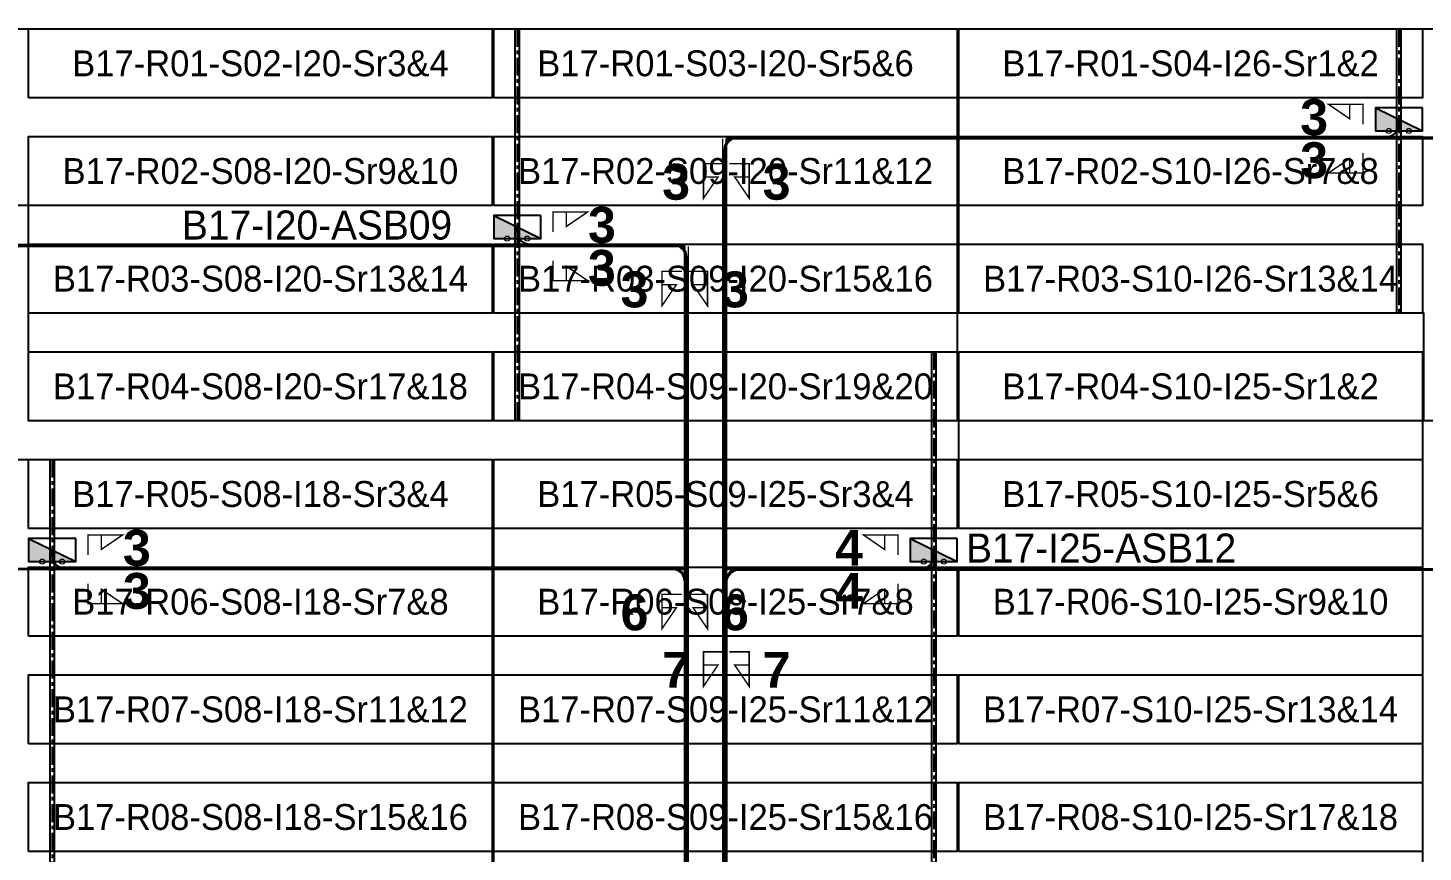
# Model space of a CAD drawing. Header units: metres. Extents: x 530603 to 531186, y 2673784 to 2674007.
# Drawn here: x 530829.5 to 530926.7, y 2673949.2 to 2674006.7 of the extents above; entities that cross this region are included whole.
import ezdxf
from ezdxf.enums import TextEntityAlignment as Align

# ---------------------------------------------------------------- set-up
doc = ezdxf.new("R2010")
doc.units = ezdxf.units.M
doc.linetypes.add('CENTER', pattern=[2, 1.25, -0.25, 0.25, -0.25])
doc.layers.add('Boundary-12.5 MW Block', color=6, linetype='Continuous', lineweight=9)
doc.layers.add('PILE', color=1, linetype='Continuous', lineweight=15)
for name, color, linetype in [('DC Trench BL-17', 40, 'Continuous'), ('E-Inverter Grouping', 2, 'Continuous'), ('Inverter Block-17', 7, 'Continuous'), ('LT Cable(AG) INV to LT Panel BL-17', 2, 'Continuous'), ('Messenger Wire-Block-17 (Master Path)', 30, 'Continuous'), ('Messenger Wire-Block-17 (MW Path)', 191, 'Continuous'), ('MMS Table Block-17', 8, 'Continuous'), ('Plan Line - DC BL-17', 40, 'Continuous'), ('Section Marking BL-17', 2, 'Continuous')]:
    doc.layers.add(name, color=color, linetype=linetype)
doc.styles.add('BoldTextStyle', font='arialbd.ttf')
doc.styles.get("Standard").update_dxf_attribs({"font": 'Adani Regular.ttf'})

# ---------------------------------------------------------------- blocks, each defined once
blk = doc.blocks.new('MMS Table (32.292 x 4.788)')
at = {"color": 0}
blk.add_lwpolyline([(0, -0.002), (0, 4.786), (32.292, 4.786), (32.292, -0.002)], close=True, dxfattribs=at)
at = {"color": 7}
blk.add_attdef('ID1', text='', height=1.8, dxfattribs=at).set_placement((16.146, 2.392), align=Align.MIDDLE_CENTER)
blk = doc.blocks.new('Inverter Block')
h = blk.add_hatch(color=0)
h.dxf.hatch_style = 1
h.paths.add_polyline_path([(-1.456, 2.269), (-1.456, 0.846), (1.456, 0.846)])
at = {"color": 0}
blk.add_lwpolyline([(1.456, 2.269), (-1.456, 2.269), (-1.456, 0.846), (1.456, 0.846)], close=True, dxfattribs=at)
blk.add_lwpolyline([(-1.456, 2.269), (1.456, 0.846)], dxfattribs=at)
at = {"layer": 'PILE'}
for centre in [(-0.613, 0.846), (0.613, 0.846)]:
    blk.add_circle(centre, 0.156, dxfattribs=at)
at = {"color": 7}
blk.add_attdef('ID', (-1.456, 3.006), '', height=1.8, dxfattribs=at)

msp = doc.modelspace()

# ---------------------------------------------------------------- linework, layer by layer
at = {"layer": 'Boundary-12.5 MW Block', "const_width": 0.05}
msp.add_lwpolyline([(530602.783, 2673999.077), (530797.135, 2673999.077), (530797.135, 2674006.577), (531185.739, 2674006.577), (531185.739, 2673791.789), (530797.035, 2673791.789), (530797.035, 2673784.289), (530602.783, 2673784.289)], close=True, dxfattribs=at)
at = {"layer": 'DC Trench BL-17', "color": 40, "const_width": 0.15}
for points in [[(530863.707, 2674006.577), (530863.407, 2674006.577), (530863.407, 2673979.289), (530863.707, 2673979.289)], [(530925.114, 2674006.577), (530924.814, 2674006.577), (530924.814, 2673986.789), (530925.114, 2673986.789)], [(530892.722, 2673984.077), (530892.422, 2673984.077), (530892.422, 2673941.791), (530892.722, 2673941.791)], [(530831.315, 2673976.577), (530831.015, 2673976.577), (530831.015, 2673904.289), (530831.315, 2673904.289)]]:
    msp.add_lwpolyline(points, close=True, dxfattribs=at)
at = {"layer": 'E-Inverter Grouping', "color": 3}
for points in [[(530894.211, 2673979.289), (530829.527, 2673979.289), (530829.527, 2673994.289), (530797.135, 2673994.289), (530797.135, 2674006.577), (530894.211, 2674006.577)], [(530861.819, 2673941.789), (530797.135, 2673941.789), (530797.135, 2673976.577), (530861.819, 2673976.577)]]:
    msp.add_lwpolyline(points, close=True, dxfattribs=at)
at = {"layer": 'E-Inverter Grouping'}
for points in [[(530991.387, 2673979.289), (530926.703, 2673979.289), (530926.703, 2673986.789), (530894.311, 2673986.789), (530894.311, 2674006.577), (530991.387, 2674006.577)], [(530926.603, 2673941.789), (530861.919, 2673941.789), (530861.919, 2673976.577), (530894.311, 2673976.577), (530894.311, 2673984.077), (530926.603, 2673984.077)]]:
    msp.add_lwpolyline(points, close=True, dxfattribs=at)
at = {"layer": 'LT Cable(AG) INV to LT Panel BL-17', "color": 5}
for points in [[(530885.99, 2673927.212, -0.324929), (530885.368, 2673928.068), (530885.368, 2673931.209, 0.221878), (530885.046, 2673931.899), (530878.423, 2673937.448, -0.221878), (530878.101, 2673938.138), (530878.101, 2673939.969, 0.020354), (530878.098, 2673940.042), (530878.003, 2673941.206, -0.020354), (530878, 2673941.279), (530878, 2673998.162, -0.414214), (530878.9, 2673999.062), (530924.065, 2673999.062, 0.414214), (530924.965, 2673999.962), (530924.965, 2674000.19)], [(530885.99, 2673927.246, -0.316836), (530885.393, 2673928.093), (530885.393, 2673931.22, 0.221878), (530885.071, 2673931.91), (530878.448, 2673937.46, -0.221878), (530878.126, 2673938.15), (530878.126, 2673939.97, 0.020354), (530878.123, 2673940.043), (530878.028, 2673941.207, -0.020354), (530878.025, 2673941.28), (530878.025, 2673998.137, -0.414214), (530878.925, 2673999.037), (531021.241, 2673999.037, 0.414214), (531022.141, 2673999.937), (531022.141, 2674000.19)], [(530885.99, 2673927.28, -0.308695), (530885.418, 2673928.118), (530885.418, 2673931.232, 0.221878), (530885.096, 2673931.922), (530878.473, 2673937.471, -0.221878), (530878.151, 2673938.161), (530878.151, 2673939.971, 0.020354), (530878.148, 2673940.044), (530878.053, 2673941.208, -0.020354), (530878.05, 2673941.281), (530878.05, 2673998.112, -0.414214), (530878.95, 2673999.012), (531118.417, 2673999.012, 0.414214), (531119.317, 2673999.912), (531119.317, 2674000.19)], [(530885.99, 2673927.316, -0.300496), (530885.443, 2673928.143), (530885.443, 2673931.244, 0.221878), (530885.121, 2673931.934), (530878.498, 2673937.483, -0.221878), (530878.176, 2673938.173), (530878.176, 2673939.972, 0.020354), (530878.173, 2673940.045), (530878.078, 2673941.209, -0.020354), (530878.075, 2673941.282), (530878.075, 2673968.087, -0.414214), (530878.975, 2673968.987), (530891.673, 2673968.987, 0.414214), (530892.573, 2673969.887), (530892.573, 2673970.19)], [(530888.059, 2673927.268), (530886.368, 2673927.268, -0.414214), (530885.468, 2673928.168), (530885.468, 2673931.255, 0.221878), (530885.146, 2673931.945), (530878.523, 2673937.495, -0.221878), (530878.201, 2673938.185), (530878.201, 2673939.973, 0.020354), (530878.198, 2673940.046), (530878.103, 2673941.21, -0.020354), (530878.1, 2673941.283), (530878.1, 2673968.062, -0.414214), (530879, 2673968.962), (530956.457, 2673968.962, 0.414214), (530957.357, 2673969.862), (530957.357, 2673970.19)], [(530888.059, 2673927.293), (530886.393, 2673927.293, -0.414214), (530885.493, 2673928.193), (530885.493, 2673931.267, 0.221878), (530885.171, 2673931.957), (530878.548, 2673937.506, -0.221878), (530878.226, 2673938.196), (530878.226, 2673939.974, 0.020354), (530878.223, 2673940.047), (530878.128, 2673941.211, -0.020354), (530878.125, 2673941.284), (530878.125, 2673968.037, -0.414214), (530879.025, 2673968.937), (531021.241, 2673968.937, 0.414214), (531022.141, 2673969.837), (531022.141, 2673970.19)], [(530888.059, 2673927.318), (530886.418, 2673927.318, -0.414214), (530885.518, 2673928.218), (530885.518, 2673931.279, 0.221878), (530885.196, 2673931.969), (530878.573, 2673937.518, -0.221878), (530878.251, 2673938.208), (530878.251, 2673939.975, 0.020354), (530878.248, 2673940.048), (530878.153, 2673941.212, -0.020354), (530878.15, 2673941.285), (530878.15, 2673968.012, -0.414214), (530879.05, 2673968.912), (531118.417, 2673968.912, 0.414214), (531119.317, 2673969.812), (531119.317, 2673970.19)]]:
    msp.add_lwpolyline(points, format="xyb", dxfattribs=at)
at = {"layer": 'LT Cable(AG) INV to LT Panel BL-17'}
for points in [[(530884.968, 2673926.802), (530884.495, 2673926.802, -0.171201), (530883.931, 2673927.001), (530882.692, 2673928, 0.171201), (530882.127, 2673928.199), (530876.153, 2673928.199, -0.414214), (530875.253, 2673929.099), (530875.253, 2673940.038, -0.012655), (530875.254, 2673940.084), (530875.312, 2673941.222, 0.012655), (530875.313, 2673941.268), (530875.313, 2673990.625, 0.414214), (530874.413, 2673991.525), (530670.106, 2673991.525, -0.414214), (530669.206, 2673992.425), (530669.206, 2673992.69)], [(530884.968, 2673926.827), (530884.495, 2673926.827, -0.171201), (530883.931, 2673927.026), (530882.692, 2673928.025, 0.171201), (530882.127, 2673928.224), (530876.178, 2673928.224, -0.414214), (530875.278, 2673929.124), (530875.278, 2673940.037, -0.012655), (530875.279, 2673940.083), (530875.337, 2673941.222, 0.012655), (530875.338, 2673941.267), (530875.338, 2673990.65, 0.414214), (530874.438, 2673991.55), (530767.282, 2673991.55, -0.414214), (530766.382, 2673992.45), (530766.382, 2673992.69)], [(530884.968, 2673926.852), (530884.495, 2673926.852, -0.171201), (530883.931, 2673927.051), (530882.692, 2673928.05, 0.171201), (530882.127, 2673928.249), (530876.203, 2673928.249, -0.414214), (530875.303, 2673929.149), (530875.303, 2673940.037, -0.012655), (530875.304, 2673940.082), (530875.362, 2673941.221, 0.012655), (530875.363, 2673941.267), (530875.363, 2673990.675, 0.414214), (530874.463, 2673991.575), (530864.458, 2673991.575, -0.414214), (530863.558, 2673992.475), (530863.558, 2673992.69)], [(530886.959, 2673926.727), (530884.495, 2673926.727, -0.171201), (530883.931, 2673926.926), (530882.692, 2673927.925, 0.171201), (530882.127, 2673928.124), (530876.078, 2673928.124, -0.414214), (530875.178, 2673929.024), (530875.178, 2673940.04, -0.012655), (530875.179, 2673940.086), (530875.237, 2673941.224, 0.012655), (530875.238, 2673941.27), (530875.238, 2673968.05, 0.414214), (530874.338, 2673968.95), (530670.106, 2673968.95, -0.414214), (530669.206, 2673969.85), (530669.206, 2673970.19)], [(530886.959, 2673926.752), (530884.495, 2673926.752, -0.171201), (530883.931, 2673926.951), (530882.692, 2673927.95, 0.171201), (530882.127, 2673928.149), (530876.103, 2673928.149, -0.414214), (530875.203, 2673929.049), (530875.203, 2673940.039, -0.012655), (530875.204, 2673940.085), (530875.262, 2673941.224, 0.012655), (530875.263, 2673941.269), (530875.263, 2673968.075, 0.414214), (530874.363, 2673968.975), (530767.282, 2673968.975, -0.414214), (530766.382, 2673969.875), (530766.382, 2673970.19)], [(530884.968, 2673926.777), (530884.495, 2673926.777, -0.171201), (530883.931, 2673926.976), (530882.692, 2673927.975, 0.171201), (530882.127, 2673928.174), (530876.128, 2673928.174, -0.414214), (530875.228, 2673929.074), (530875.228, 2673940.039, -0.012655), (530875.229, 2673940.084), (530875.287, 2673941.223, 0.012655), (530875.288, 2673941.269), (530875.288, 2673968.1, 0.414214), (530874.388, 2673969), (530832.066, 2673969, -0.414214), (530831.166, 2673969.9), (530831.166, 2673970.19)]]:
    msp.add_lwpolyline(points, format="xyb", dxfattribs=at)
at = {"layer": 'Messenger Wire-Block-17 (Master Path)'}
for points in [[(530878.125, 2673941.247), (530878.125, 2673998.937)], [(530878.125, 2673998.937), (531120.955, 2673998.937)], [(530667.567, 2673991.437), (530875.225, 2673991.437)], [(530875.225, 2673941.247), (530875.225, 2673991.437)], [(530667.567, 2673968.937), (530875.225, 2673968.937)], [(530878.125, 2673968.937), (531120.955, 2673968.937)]]:
    msp.add_lwpolyline(points, dxfattribs=at)
at = {"layer": 'Messenger Wire-Block-17 (MW Path)', "const_width": 0.1}
for points in [[(530877.875, 2673941.247), (530877.875, 2673998.937)], [(530878.125, 2673998.937), (531120.955, 2673998.937)], [(530667.567, 2673991.437), (530875.225, 2673991.437)], [(530875.475, 2673941.247), (530875.475, 2673991.437)], [(530667.567, 2673968.937), (530875.225, 2673968.937)], [(530878.125, 2673968.937), (531120.955, 2673968.937)]]:
    msp.add_lwpolyline(points, dxfattribs=at)
at = {"layer": 'Plan Line - DC BL-17', "color": 6, "linetype": 'CENTER'}
for points in [[(530863.558, 2674006.577), (530863.558, 2673979.289)], [(530924.965, 2674006.577), (530924.965, 2673986.789)], [(530892.573, 2673984.077), (530892.573, 2673941.791)], [(530831.166, 2673976.577), (530831.166, 2673904.289)]]:
    msp.add_lwpolyline(points, dxfattribs=at)
at = {"layer": 'Section Marking BL-17', "color": 94, "lineweight": 35, "true_color": 0x00a500, "const_width": 0.1}
for points in [[(530922.465, 2673999.937), (530922.465, 2674001.327), (530920.065, 2674001.327), (530921.545, 2674000.317), (530921.545, 2674001.327)], [(530922.465, 2673997.937), (530922.465, 2673996.547), (530920.065, 2673996.547), (530921.545, 2673997.557), (530921.545, 2673996.547)], [(530877.925, 2673997.187), (530876.535, 2673997.187), (530876.535, 2673994.787), (530877.545, 2673996.267), (530876.535, 2673996.267)], [(530878.325, 2673997.187), (530879.715, 2673997.187), (530879.715, 2673994.787), (530878.705, 2673996.267), (530879.715, 2673996.267)], [(530866.058, 2673992.437), (530866.058, 2673993.827), (530868.458, 2673993.827), (530866.978, 2673992.817), (530866.978, 2673993.827)], [(530866.058, 2673990.437), (530866.058, 2673989.047), (530868.458, 2673989.047), (530866.978, 2673990.057), (530866.978, 2673989.047)], [(530875.025, 2673989.687), (530873.635, 2673989.687), (530873.635, 2673987.287), (530874.645, 2673988.767), (530873.635, 2673988.767)], [(530875.425, 2673989.687), (530876.815, 2673989.687), (530876.815, 2673987.287), (530875.805, 2673988.767), (530876.815, 2673988.767)], [(530833.666, 2673969.937), (530833.666, 2673971.327), (530836.066, 2673971.327), (530834.586, 2673970.317), (530834.586, 2673971.327)], [(530890.073, 2673969.937), (530890.073, 2673971.327), (530887.673, 2673971.327), (530889.153, 2673970.317), (530889.153, 2673971.327)], [(530833.666, 2673967.937), (530833.666, 2673966.547), (530836.066, 2673966.547), (530834.586, 2673967.557), (530834.586, 2673966.547)], [(530890.073, 2673967.937), (530890.073, 2673966.547), (530887.673, 2673966.547), (530889.153, 2673967.557), (530889.153, 2673966.547)], [(530875.025, 2673967.187), (530873.635, 2673967.187), (530873.635, 2673964.787), (530874.645, 2673966.267), (530873.635, 2673966.267)], [(530875.425, 2673967.187), (530876.815, 2673967.187), (530876.815, 2673964.787), (530875.805, 2673966.267), (530876.815, 2673966.267)], [(530877.925, 2673963.187), (530876.535, 2673963.187), (530876.535, 2673960.787), (530877.545, 2673962.267), (530876.535, 2673962.267)], [(530878.325, 2673963.187), (530879.715, 2673963.187), (530879.715, 2673960.787), (530878.705, 2673962.267), (530879.715, 2673962.267)]]:
    msp.add_lwpolyline(points, dxfattribs=at)

# ---------------------------------------------------------------- block references
at = {"layer": 'Inverter Block-17'}
ref = msp.add_blockref('Inverter Block', (530924.965, 2673998.525), dxfattribs=dict(at, xscale=1.124999999976148, yscale=1.124999999976148, zscale=1.124999999976148))
ref.add_attrib('ID', 'B17-I26-ASB12', (530927.214, 2673999.403), dxfattribs={"layer": '0', "color": 7, "height": 2.025})
ref = msp.add_blockref('Inverter Block', (530863.558, 2673991.025), dxfattribs=dict(at, xscale=1.124999999976148, yscale=1.124999999976148, zscale=1.124999999976148))
ref.add_attrib('ID', 'B17-I20-ASB09', (530840.207, 2673991.906), dxfattribs={"layer": '0', "color": 7, "height": 2.025})
ref = msp.add_blockref('Inverter Block', (530831.166, 2673968.525), dxfattribs=dict(at, xscale=1.124999999976148, yscale=1.124999999976148, zscale=1.124999999976148))
ref.add_attrib('ID', 'B17-I18-ASB09', (530807.815, 2673969.406), dxfattribs={"layer": '0', "color": 7, "height": 2.025})
ref = msp.add_blockref('Inverter Block', (530892.573, 2673968.525), dxfattribs=dict(at, xscale=1.124999999976148, yscale=1.124999999976148, zscale=1.124999999976148))
ref.add_attrib('ID', 'B17-I25-ASB12', (530894.822, 2673969.403), dxfattribs={"layer": '0', "color": 7, "height": 2.025})
at = {"layer": 'MMS Table Block-17'}
for p, values in [((530829.527, 2674001.791), {'ID1': 'B17-R01-S02-I20-Sr3&4'}), ((530861.919, 2674001.791), {'ID1': 'B17-R01-S03-I20-Sr5&6'}), ((530894.311, 2674001.791), {'ID1': 'B17-R01-S04-I26-Sr1&2'}), ((530829.527, 2673994.291), {'ID1': 'B17-R02-S08-I20-Sr9&10'}), ((530861.919, 2673994.291), {'ID1': 'B17-R02-S09-I20-Sr11&12'}), ((530894.311, 2673994.291), {'ID1': 'B17-R02-S10-I26-Sr7&8'}), ((530829.527, 2673986.791), {'ID1': 'B17-R03-S08-I20-Sr13&14'}), ((530861.919, 2673986.791), {'ID1': 'B17-R03-S09-I20-Sr15&16'}), ((530894.311, 2673986.791), {'ID1': 'B17-R03-S10-I26-Sr13&14'}), ((530829.527, 2673979.291), {'ID1': 'B17-R04-S08-I20-Sr17&18'}), ((530861.919, 2673979.291), {'ID1': 'B17-R04-S09-I20-Sr19&20'}), ((530894.311, 2673979.291), {'ID1': 'B17-R04-S10-I25-Sr1&2'}), ((530829.527, 2673971.791), {'ID1': 'B17-R05-S08-I18-Sr3&4'}), ((530861.919, 2673971.791), {'ID1': 'B17-R05-S09-I25-Sr3&4'}), ((530894.311, 2673971.791), {'ID1': 'B17-R05-S10-I25-Sr5&6'}), ((530829.527, 2673964.291), {'ID1': 'B17-R06-S08-I18-Sr7&8'}), ((530861.919, 2673964.291), {'ID1': 'B17-R06-S09-I25-Sr7&8'}), ((530894.311, 2673964.291), {'ID1': 'B17-R06-S10-I25-Sr9&10'}), ((530829.527, 2673956.791), {'ID1': 'B17-R07-S08-I18-Sr11&12'}), ((530861.919, 2673956.791), {'ID1': 'B17-R07-S09-I25-Sr11&12'}), ((530894.311, 2673956.791), {'ID1': 'B17-R07-S10-I25-Sr13&14'}), ((530829.527, 2673949.291), {'ID1': 'B17-R08-S08-I18-Sr15&16'}), ((530861.919, 2673949.291), {'ID1': 'B17-R08-S09-I25-Sr15&16'}), ((530894.311, 2673949.291), {'ID1': 'B17-R08-S10-I25-Sr17&18'})]:
    msp.add_blockref('MMS Table (32.292 x 4.788)', p, dxfattribs=at).add_auto_attribs(values)

# ---------------------------------------------------------------- texts
at = {"layer": 'Section Marking BL-17', "color": 94, "true_color": 0x00a500, "style": 'BoldTextStyle'}
for s, p in [('3', (530919.065, 2674000.437)), ('3', (530919.065, 2673997.437)), ('3', (530874.625, 2673995.937)), ('3', (530881.625, 2673995.937)), ('3', (530869.458, 2673992.937)), ('3', (530869.458, 2673989.937)), ('3', (530871.725, 2673988.437)), ('3', (530878.725, 2673988.437)), ('3', (530837.066, 2673970.437)), ('4', (530886.673, 2673970.437)), ('3', (530837.066, 2673967.437)), ('4', (530886.673, 2673967.437)), ('6', (530871.725, 2673965.937)), ('6', (530878.725, 2673965.937)), ('7', (530874.625, 2673961.937)), ('7', (530881.625, 2673961.937))]:
    msp.add_text(s, height=2.5, dxfattribs=at).set_placement(p, align=Align.MIDDLE_CENTER)

doc.saveas('drawing.dxf')
